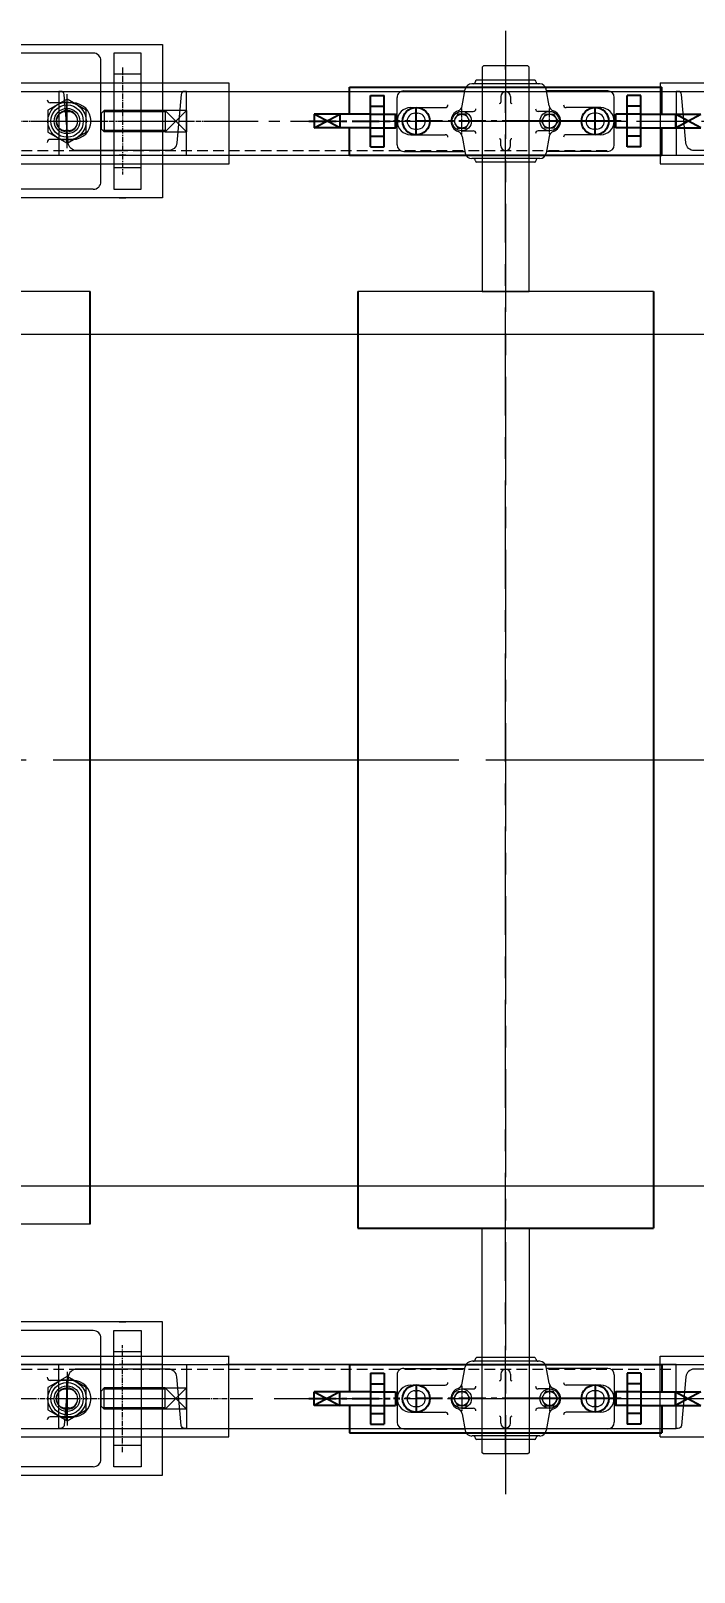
# Model space of a CAD drawing. Header units: millimetres. Extents: x -243837 to -5443, y 40 to 285140.
# Drawn here: x -190318 to -189539, y 77813 to 79623 of the extents above; entities that cross this region are included whole.
import ezdxf

# ---------------------------------------------------------------- set-up
doc = ezdxf.new("R2010")
doc.units = ezdxf.units.MM
for name, pattern in [('1', [2, 1.25, -0.25, 0.25, -0.25]), ('CENTER', [50.8, 31.75, -6.35, 6.35, -6.35]), ('CENTER2', [1.125, 0.75, -0.125, 0.125, -0.125]), ('HIDDEN', [0.375, 0.25, -0.125])]:
    doc.linetypes.add(name, pattern=pattern)
for name, color, linetype, lineweight in [('2', 3, 'Continuous', 20), ('CEN', 1, 'CENTER', 9), ('DIM', 1, 'Continuous', 9), ('HIDDEN', 2, 'HIDDEN', 0), ('OBJECT R', 3, 'Continuous', 25), ('R-CENTER', 1, 'CENTER2', 5), ('R-OBJECT', 2, 'Continuous', 20)]:
    doc.layers.add(name, color=color, linetype=linetype, lineweight=lineweight)
doc.layers.add('DWG', color=7, linetype='Continuous')
doc.styles.add('KA', font='romans.shx', dxfattribs={"width": 0.7})
doc.dimstyles.new('rakesh', dxfattribs={"dimscale": 160, "dimtxt": 2.5, "dimasz": 1, "dimexe": 0.8, "dimexo": 0.8, "dimgap": 1, "dimtad": 1, "dimdec": 0, "dimzin": 0, "dimdsep": 46, "dimtxsty": 'KA', "dimblk": 'OBLIQUE', "dimcen": 1.5, "dimclrd": 1, "dimclre": 1, "dimclrt": 2, "dimadec": 0, "dimazin": 0, "dimtfac": 1, "dimtdec": 0, "dimtmove": 0, "dimatfit": 2, "dimfxl": 0, "dimtolj": 1, "dimtzin": 0, "dimlwd": -1, "dimlwe": -1, "dimarcsym": 1})

# ---------------------------------------------------------------- blocks, each defined once
blk = doc.blocks.new('A$Cde0afdb6')
at = {"layer": '2'}
for p, q in [((-1123.9, 4.2, 109.6), (-1123.9, -90.8, 109.6)), ((-873.9, 4.2), (-1123.9, 4.2)), ((-873.9, 4.2, 109.6), (-873.9, -90.8, 109.6)), ((-945.3, -75.4, 219.2), (-999.1, -75.4, 219.2)), ((-927.6, -80.8, 219.2), (-999.1, -80.8, 219.2)), ((-873.9, -90.8), (-1124.1, -90.8))]:
    blk.add_line(p, q, dxfattribs=at)
blk.add_lwpolyline([(-1071.8, -5.8, -0.388879), (-1067.8, -9.4), (-1062.8, -66.2, 0.388879), (-1052.9, -75.4), (-945.3, -75.4, 0.388879), (-935.3, -66.2), (-930.3, -9.4, -0.388879), (-926.3, -5.8), (-924.1, -5.8), (-924.1, -80.8), (-1074.1, -80.8), (-1074.1, -5.8)], format="xyb", close=True, dxfattribs=at)
at = {"layer": 'CEN', "ltscale": 0.2}
for p, q in [((-998.9, 22), (-998.9, -103.6)), ((-871.5, -40.8), (-1126.3, -40.8))]:
    blk.add_line(p, q, dxfattribs=at)
blk = doc.blocks.new('A$Caa90854e')
at = {"color": 3}
for p, q in [((-2525.8, 2807.7, 24.4), (-2445.9, 2807.7, 24.4)), ((-2521.3, 2810.5, 24.4), (-2521.3, 2810.4, 24.4)), ((-2520, 2811.9, 24.4), (-2451.7, 2811.9, 24.4)), ((-2450.4, 2810.5, 24.4), (-2450.4, 2810.4, 24.4)), ((-2613.3, 2736, 24.4), (-2613.3, 2791.6, 24.4)), ((-2605.6, 2799.4, 24.4), (-2533.8, 2799.4, 24.4)), ((-2536.8, 2781.8, 24.4), (-2533.4, 2801.3, 24.4)), ((-2491.5, 2792.6, 24.4), (-2491.5, 2786.1, 24.4)), ((-2480.2, 2792.6, 24.4), (-2480.2, 2786.1, 24.4)), ((-2434.9, 2781.8, 24.4), (-2438.3, 2801.3, 24.4)), ((-2366.1, 2799.4, 24.4), (-2437.9, 2799.4, 24.4)), ((-2358.3, 2736, 24.4), (-2358.3, 2791.6, 24.4)), ((-2597.4, 2779.7, 24.4), (-2556.8, 2779.7, 24.4)), ((-2592.4, 2773.1, 24.4), (-2589.3, 2773.1, 24.4)), ((-2537.4, 2775.2, 24.4), (-2523.9, 2775.2, 24.4)), ((-2434.3, 2775.2, 24.4), (-2447.8, 2775.2, 24.4)), ((-2374.3, 2779.7, 24.4), (-2414.9, 2779.7, 24.4)), ((-2379.3, 2773.1, 24.4), (-2382.4, 2773.1, 24.4)), ((-2592.4, 2754.5, 24.4), (-2589.3, 2754.5, 24.4)), ((-2537.4, 2752.4, 24.4), (-2523.9, 2752.4, 24.4)), ((-2434.3, 2752.4, 24.4), (-2447.8, 2752.4, 24.4)), ((-2379.3, 2754.5, 24.4), (-2382.4, 2754.5, 24.4)), ((-2597.4, 2747.9, 24.4), (-2556.8, 2747.9, 24.4)), ((-2536.8, 2745.8, 24.4), (-2533.4, 2726.4, 24.4)), ((-2491.5, 2735, 24.4), (-2491.5, 2741.5, 24.4)), ((-2480.2, 2735, 24.4), (-2480.2, 2741.5, 24.4)), ((-2434.9, 2745.8, 24.4), (-2438.3, 2726.4, 24.4)), ((-2374.3, 2747.9, 24.4), (-2414.9, 2747.9, 24.4)), ((-2605.6, 2728.3, 24.4), (-2533.8, 2728.3, 24.4)), ((-2525.8, 2719.9, 24.4), (-2445.9, 2719.9, 24.4)), ((-2521.3, 2717.1, 24.4), (-2521.3, 2717.2, 24.4)), ((-2520, 2715.7, 24.4), (-2451.7, 2715.7, 24.4)), ((-2450.4, 2717.1, 24.4), (-2450.4, 2717.2, 24.4)), ((-2366.1, 2728.3, 24.4), (-2437.9, 2728.3, 24.4)), ((-2536.8, 2563.8, 442.6), (-2312.3, 2563.8, 442.6)), ((-2659.3, 1463.8, 442.6), (-2312.3, 1463.8, 442.6)), ((-2525.8, 1307.7, 24.4), (-2445.9, 1307.7, 24.4)), ((-2521.3, 1310.5, 24.4), (-2521.3, 1310.4, 24.4)), ((-2520, 1311.9, 24.4), (-2451.7, 1311.9, 24.4)), ((-2450.4, 1310.5, 24.4), (-2450.4, 1310.4, 24.4)), ((-2613.3, 1291.6, 24.4), (-2613.3, 1236, 24.4)), ((-2605.6, 1299.4, 24.4), (-2533.8, 1299.4, 24.4)), ((-2536.8, 1281.8, 24.4), (-2533.4, 1301.3, 24.4)), ((-2491.5, 1292.6, 24.4), (-2491.5, 1286.1, 24.4)), ((-2480.2, 1292.6, 24.4), (-2480.2, 1286.1, 24.4)), ((-2434.9, 1281.8, 24.4), (-2438.3, 1301.3, 24.4)), ((-2366.1, 1299.4, 24.4), (-2437.9, 1299.4, 24.4)), ((-2358.3, 1291.6, 24.4), (-2358.3, 1236, 24.4)), ((-2597.4, 1279.7, 24.4), (-2556.8, 1279.7, 24.4)), ((-2592.4, 1273.1, 24.4), (-2589.3, 1273.1, 24.4)), ((-2537.4, 1275.2, 24.4), (-2523.9, 1275.2, 24.4)), ((-2434.3, 1275.2, 24.4), (-2447.8, 1275.2, 24.4)), ((-2374.3, 1279.7, 24.4), (-2414.9, 1279.7, 24.4)), ((-2379.3, 1273.1, 24.4), (-2382.4, 1273.1, 24.4)), ((-2592.4, 1254.5, 24.4), (-2589.3, 1254.5, 24.4)), ((-2537.4, 1252.4, 24.4), (-2523.9, 1252.4, 24.4)), ((-2434.3, 1252.4, 24.4), (-2447.8, 1252.4, 24.4)), ((-2379.3, 1254.5, 24.4), (-2382.4, 1254.5, 24.4)), ((-2597.4, 1247.9, 24.4), (-2556.8, 1247.9, 24.4)), ((-2536.8, 1245.8, 24.4), (-2533.4, 1226.4, 24.4)), ((-2491.5, 1235, 24.4), (-2491.5, 1241.5, 24.4)), ((-2480.2, 1235, 24.4), (-2480.2, 1241.5, 24.4)), ((-2434.9, 1245.8, 24.4), (-2438.3, 1226.4, 24.4)), ((-2374.3, 1247.9, 24.4), (-2414.9, 1247.9, 24.4)), ((-2605.6, 1228.3, 24.4), (-2533.8, 1228.3, 24.4)), ((-2525.8, 1219.9, 24.4), (-2445.9, 1219.9, 24.4)), ((-2521.3, 1217.1, 24.4), (-2521.3, 1217.2, 24.4)), ((-2520, 1215.7, 24.4), (-2451.7, 1215.7, 24.4)), ((-2450.4, 1217.1, 24.4), (-2450.4, 1217.2, 24.4)), ((-2366.1, 1228.3, 24.4), (-2437.9, 1228.3, 24.4))]:
    blk.add_line(p, q, dxfattribs=at)
at = {"color": 3, "linetype": '1'}
for p, q in [((-2590.8, 2749, 24.4), (-2590.8, 2778.6, 24.4)), ((-2537.4, 2748.9, 24.4), (-2537.4, 2779.1, 24.4)), ((-2434.3, 2748.9, 24.4), (-2434.3, 2779.1, 24.4)), ((-2380.8, 2749, 24.4), (-2380.8, 2778.6, 24.4)), ((-2590.8, 1278.6, 24.4), (-2590.8, 1249, 24.4)), ((-2537.4, 1278.7, 24.4), (-2537.4, 1248.5, 24.4)), ((-2434.3, 1278.7, 24.4), (-2434.3, 1248.5, 24.4)), ((-2380.8, 1278.6, 24.4), (-2380.8, 1249, 24.4))]:
    blk.add_line(p, q, dxfattribs=at)
at = {"color": 3, "elevation": 24.4}
for points in [[(-2513.3, 2563.8), (-2513.3, 2827.3), (-2511.8, 2828.8), (-2459.8, 2828.8), (-2458.3, 2827.3), (-2458.3, 2563.8)], [(-2546.9, 2763.8), (-2542.1, 2755.6), (-2532.6, 2755.6), (-2527.8, 2763.8), (-2532.6, 2772.1), (-2542.1, 2772.1)], [(-2424.8, 2763.8), (-2429.6, 2755.6), (-2439.1, 2755.6), (-2443.9, 2763.8), (-2439.1, 2772.1), (-2429.6, 2772.1)], [(-2513.3, 1463.8), (-2513.3, 1200.3), (-2511.8, 1198.8), (-2459.8, 1198.8), (-2458.3, 1200.3), (-2458.3, 1463.8)], [(-2546.9, 1263.8), (-2542.1, 1272.1), (-2532.6, 1272.1), (-2527.8, 1263.8), (-2532.6, 1255.6), (-2542.1, 1255.6)], [(-2424.8, 1263.8), (-2429.6, 1272.1), (-2439.1, 1272.1), (-2443.9, 1263.8), (-2439.1, 1255.6), (-2429.6, 1255.6)]]:
    blk.add_lwpolyline(points, close=True, dxfattribs=at)
at = {"color": 3}
for centre, radius in [((-2537.4, 2763.8, 24.4), 11.4), ((-2537.4, 2763.8, 24.4), 8.24), ((-2434.3, 2763.8, 24.4), 11.4), ((-2434.3, 2763.8, 24.4), 8.24), ((-2537.4, 1263.8, 24.4), 11.4), ((-2537.4, 1263.8, 24.4), 8.24), ((-2434.3, 1263.8, 24.4), 11.4), ((-2434.3, 1263.8, 24.4), 8.24)]:
    blk.add_circle(centre, radius, dxfattribs=at)
for centre, radius, start, end in [((-2525.8, 2800, 24.4), 7.73, 90, 170.2624), ((-2524.1, 2810.4, 24.4), 2.76, 270, 0), ((-2520, 2810.5, 24.4), 1.38, 90, 180), ((-2451.7, 2810.5, 24.4), 1.38, 0, 90), ((-2447.6, 2810.4, 24.4), 2.76, 180, 270), ((-2445.9, 2800, 24.4), 7.73, 9.7376, 90), ((-2605.6, 2791.6, 24.4), 7.73, 90, 180), ((-2485.8, 2792.6, 24.4), 5.65, 0, 180), ((-2366.1, 2791.6, 24.4), 7.73, 0, 90), ((-2597.4, 2763.8, 24.4), 15.9, 90, 270), ((-2592.4, 2763.8, 24.4), 9.27, 90, 270), ((-2589.3, 2763.8, 24.4), 9.27, 270, 90), ((-2556.8, 2782.8, 24.4), 3.09, 270, 0), ((-2537.4, 2763.8, 24.4), 12.8, 110.0105, 249.9895), ((-2544.4, 2783.1, 24.4), 7.73, 290.0105, 350.2624), ((-2523.9, 2778.3, 24.4), 3.09, 270, 0), ((-2493, 2786.1, 24.4), 1.55, 270, 0), ((-2478.7, 2786.1, 24.4), 1.55, 180, 270), ((-2447.8, 2778.3, 24.4), 3.09, 180, 270), ((-2427.3, 2783.1, 24.4), 7.73, 189.7376, 249.9895), ((-2434.3, 2763.8, 24.4), 12.8, 290.0105, 69.9895), ((-2414.9, 2782.8, 24.4), 3.09, 180, 270), ((-2382.4, 2763.8, 24.4), 9.27, 90, 270), ((-2379.3, 2763.8, 24.4), 9.27, 270, 90), ((-2374.3, 2763.8, 24.4), 15.9, 270, 90), ((-2544.4, 2744.5, 24.4), 7.73, 9.7376, 69.9895), ((-2523.9, 2749.3, 24.4), 3.09, 0, 90), ((-2447.8, 2749.3, 24.4), 3.09, 90, 180), ((-2427.3, 2744.5, 24.4), 7.73, 110.0105, 170.2624), ((-2605.6, 2736, 24.4), 7.73, 180, 270), ((-2556.8, 2744.8, 24.4), 3.09, 0, 90), ((-2493, 2741.5, 24.4), 1.55, 0, 90), ((-2485.8, 2735, 24.4), 5.65, 180, 0), ((-2478.7, 2741.5, 24.4), 1.55, 90, 180), ((-2414.9, 2744.8, 24.4), 3.09, 90, 180), ((-2366.1, 2736, 24.4), 7.73, 270, 0), ((-2525.8, 2727.7, 24.4), 7.73, 189.7376, 270), ((-2524.1, 2717.2, 24.4), 2.76, 0, 90), ((-2520, 2717.1, 24.4), 1.38, 180, 270), ((-2451.7, 2717.1, 24.4), 1.38, 270, 0), ((-2447.6, 2717.2, 24.4), 2.76, 90, 180), ((-2445.9, 2727.7, 24.4), 7.73, 270, 350.2624), ((-2525.8, 1300, 24.4), 7.73, 90, 170.2624), ((-2524.1, 1310.4, 24.4), 2.76, 270, 0), ((-2520, 1310.5, 24.4), 1.38, 90, 180), ((-2451.7, 1310.5, 24.4), 1.38, 0, 90), ((-2447.6, 1310.4, 24.4), 2.76, 180, 270), ((-2445.9, 1300, 24.4), 7.73, 9.7376, 90), ((-2605.6, 1291.6, 24.4), 7.73, 90, 180), ((-2493, 1286.1, 24.4), 1.55, 270, 0), ((-2485.8, 1292.6, 24.4), 5.65, 0, 180), ((-2478.7, 1286.1, 24.4), 1.55, 180, 270), ((-2366.1, 1291.6, 24.4), 7.73, 0, 90), ((-2597.4, 1263.8, 24.4), 15.9, 90, 270), ((-2592.4, 1263.8, 24.4), 9.27, 90, 270), ((-2589.3, 1263.8, 24.4), 9.27, 270, 90), ((-2556.8, 1282.8, 24.4), 3.09, 270, 0), ((-2537.4, 1263.8, 24.4), 12.8, 110.0105, 249.9895), ((-2544.4, 1283.1, 24.4), 7.73, 290.0105, 350.2624), ((-2523.9, 1278.3, 24.4), 3.09, 270, 0), ((-2447.8, 1278.3, 24.4), 3.09, 180, 270), ((-2427.3, 1283.1, 24.4), 7.73, 189.7376, 249.9895), ((-2434.3, 1263.8, 24.4), 12.8, 290.0105, 69.9895), ((-2414.9, 1282.8, 24.4), 3.09, 180, 270), ((-2382.4, 1263.8, 24.4), 9.27, 90, 270), ((-2379.3, 1263.8, 24.4), 9.27, 270, 90), ((-2374.3, 1263.8, 24.4), 15.9, 270, 90), ((-2544.4, 1244.5, 24.4), 7.73, 9.7376, 69.9895), ((-2523.9, 1249.3, 24.4), 3.09, 0, 90), ((-2447.8, 1249.3, 24.4), 3.09, 90, 180), ((-2427.3, 1244.5, 24.4), 7.73, 110.0105, 170.2624), ((-2605.6, 1236, 24.4), 7.73, 180, 270), ((-2556.8, 1244.8, 24.4), 3.09, 0, 90), ((-2493, 1241.5, 24.4), 1.55, 0, 90), ((-2485.8, 1235, 24.4), 5.65, 180, 0), ((-2478.7, 1241.5, 24.4), 1.55, 90, 180), ((-2414.9, 1244.8, 24.4), 3.09, 90, 180), ((-2366.1, 1236, 24.4), 7.73, 270, 0), ((-2525.8, 1227.7, 24.4), 7.73, 189.7376, 270), ((-2524.1, 1217.2, 24.4), 2.76, 0, 90), ((-2520, 1217.1, 24.4), 1.38, 180, 270), ((-2451.7, 1217.1, 24.4), 1.38, 270, 0), ((-2447.6, 1217.2, 24.4), 2.76, 90, 180), ((-2445.9, 1227.7, 24.4), 7.73, 270, 350.2624)]:
    blk.add_arc(centre, radius, start, end, dxfattribs=at)
at = {"layer": '2'}
for p, q in [((-1388.9, 2853.8, 223.5), (-2082.9, 2853.8, 223.5)), ((-2082.9, 2853.8, 223.5), (-2082.9, 2673.8, 223.5)), ((-2057.9, 2683.8, 223.5), (-2057.9, 2843.8, 223.5)), ((-2057.9, 2843.8, 223.5), (-2025.9, 2843.8, 223.5)), ((-2031.9, 2853.8, 223.5), (-2039.9, 2853.8, 223.5)), ((-2025.9, 2843.8, 223.5), (-2025.9, 2683.8, 223.5)), ((-2001.5, 2843.8, 223.5), (-1860.5, 2843.8, 223.5)), ((-2010.7, 2834.7, 223.5), (-2010.7, 2691.3, 223.5)), ((-2667.3, 2808.8, 436.3), (-2854.4, 2808.8, 436.3)), ((-2667.3, 2808.8, 545.9), (-2667.3, 2713.8, 545.9)), ((-2667.3, 2808.8, 545.9), (-2667.3, 2713.8, 545.9)), ((-2057.9, 2818.8, 223.5), (-2025.9, 2818.8, 223.5)), ((-886, 2798.8, 173.3), (-2686, 2798.8, 442.6)), ((-2086, 2798.8, 442.6), (-2157.5, 2798.8, 442.6)), ((-2082.9, 2798.8, 223.5), (-2086, 2798.8, 442.6)), ((-810.8, 2798.8, 223.5), (-2082.9, 2798.8, 223.5)), ((-1970.9, 2789.8, 223.5), (-1993.4, 2776.8, 223.5)), ((-1970.9, 2732.2, 223.5), (-1970.9, 2795.5, 223.5)), ((-1948.4, 2776.8, 223.5), (-1970.9, 2789.8, 223.5)), ((-1970.7, 2789.6, 223.5), (-1970.7, 2742.4, 223.5)), ((-2110.9, 2776.3, 223.5), (-2110.9, 2751.3, 223.5)), ((-2110.9, 2776.3, 223.5), (-2014.5, 2776.3, 223.5)), ((-2085.9, 2751.3, 223.5), (-2110.9, 2776.3, 223.5)), ((-2110.9, 2751.3, 223.5), (-2085.9, 2776.3, 223.5)), ((-2085.9, 2776.3, 223.5), (-2085.9, 2751.3, 223.5)), ((-2085.9, 2774.7, 223.5), (-2012.9, 2774.7, 223.5)), ((-2014.5, 2776.3, 223.5), (-2014.5, 2751.3, 223.5)), ((-2014.5, 2776.3, 223.5), (-2010.9, 2772.7, 223.5)), ((-2010.9, 2772.7, 223.5), (-2010.9, 2755, 223.5)), ((-1993.4, 2776.8, 223.5), (-1993.4, 2750.8, 223.5)), ((-1977.6, 2785.3, 223.5), (-1951.1, 2785.3, 223.5)), ((-1972.5, 2774.8, 223.5), (-1968.9, 2774.8, 223.5)), ((-1948.4, 2750.8, 223.5), (-1948.4, 2776.8, 223.5)), ((-2085.9, 2751.3, 223.5), (-2110.9, 2751.3, 223.5)), ((-2085.9, 2752.9, 223.5), (-2012.9, 2752.9, 223.5)), ((-2085.9, 2751.3, 223.5), (-2014.5, 2751.3, 223.5)), ((-2014.5, 2751.3, 223.5), (-2010.9, 2755, 223.5)), ((-1972.5, 2752.8, 223.5), (-1968.9, 2752.8, 223.5)), ((-1993.4, 2750.8, 223.5), (-1970.9, 2737.8, 223.5)), ((-1977.6, 2742.4, 223.5), (-1951.1, 2742.4, 223.5)), ((-1970.9, 2737.8, 223.5), (-1948.4, 2750.8, 223.5)), ((-810.8, 2723.8, 333.1), (-2836, 2723.8, 333.1)), ((-2686, 2723.8, 442.6), (-2157.5, 2723.8, 442.6)), ((-2614.5, 2723.8, 219.2), (-2686, 2723.8, 219.2)), ((-2086, 2723.8, 442.6), (-2157.5, 2723.8, 442.6)), ((-2082.9, 2723.8, 223.5), (-2086, 2723.8, 442.6)), ((-2082.9, 2723.8, 223.5), (-2035.9, 2723.8, 223.5)), ((-2039.9, 2729.2, 223.5), (-2031.9, 2729.2, 223.5)), ((-2039.9, 2723.8, 223.5), (-2031.9, 2723.8, 223.5)), ((-2025.9, 2723.8, 223.5), (-1388.9, 2723.8, 223.5)), ((-2667.3, 2713.8, 436.3), (-2854.6, 2713.8, 436.3)), ((-2057.9, 2708.8, 223.5), (-2025.9, 2708.8, 223.5)), ((-2025.9, 2683.8, 223.5), (-2057.9, 2683.8, 223.5)), ((-2001.5, 2683.8, 223.5), (-1860.5, 2683.8, 223.5)), ((-2082.9, 2673.8, 223.5), (-1388.9, 2673.8, 223.5)), ((-2031.9, 2673.8, 223.5), (-2039.9, 2673.8, 223.5)), ((-1997.8, 2558.8, 223.5), (-1473.8, 2558.8, 223.5)), ((-1473.8, 2513.8, 158.8), (-2742.8, 2513.8, 223.3)), ((-1473.8, 1513.8, 8), (-2851.6, 1513.8, 153.9)), ((-1997.8, 1463.8, 223.5), (-1473.8, 1463.8, 223.5)), ((-2082.9, 1353.8), (-1388.9, 1353.8)), ((-2082.9, 1173.8), (-2082.9, 1353.8)), ((-2057.9, 1343.8), (-2057.9, 1183.8)), ((-2025.9, 1343.8), (-2057.9, 1343.8)), ((-2031.9, 1353.8), (-2039.9, 1353.8)), ((-2025.9, 1183.8), (-2025.9, 1343.8)), ((-2001.5, 1343.8), (-1860.5, 1343.8)), ((-2010.7, 1334.7), (-2010.7, 1191.3)), ((-2667.3, 1313.8, 436.3), (-2854.6, 1313.8, 436.3)), ((-810.8, 1303.8, 109.6), (-2761, 1303.8, 109.6)), ((-2614.5, 1303.8, 219.2), (-2686, 1303.8, 219.2)), ((-2667.3, 1218.8, 545.9), (-2667.3, 1313.8, 545.9)), ((-2057.9, 1318.8), (-2025.9, 1318.8)), ((-2039.9, 1303.8), (-2031.9, 1303.8)), ((-2039.9, 1298.4), (-2031.9, 1298.4)), ((-1970.9, 1289.8), (-1993.4, 1276.8)), ((-1977.6, 1285.3), (-1951.1, 1285.3)), ((-1970.9, 1295.5), (-1970.9, 1232.2)), ((-1948.4, 1276.8), (-1970.9, 1289.8)), ((-1970.7, 1289.6), (-1970.7, 1242.4)), ((-2110.9, 1251.3), (-2110.9, 1276.3)), ((-2085.9, 1276.3), (-2110.9, 1276.3)), ((-2085.9, 1276.3), (-2110.9, 1251.3)), ((-2110.9, 1276.3), (-2085.9, 1251.3)), ((-2085.9, 1251.3), (-2085.9, 1276.3)), ((-2085.9, 1276.3), (-2014.5, 1276.3)), ((-2085.9, 1274.7), (-2012.9, 1274.7)), ((-2014.5, 1276.3), (-2010.9, 1272.7)), ((-2014.5, 1251.3), (-2014.5, 1276.3)), ((-2010.9, 1255), (-2010.9, 1272.7)), ((-1993.4, 1276.8), (-1993.4, 1250.8)), ((-1972.5, 1274.8), (-1968.9, 1274.8)), ((-1948.4, 1250.8), (-1948.4, 1276.8)), ((-2110.9, 1251.3), (-2014.5, 1251.3)), ((-2085.9, 1252.9), (-2012.9, 1252.9)), ((-2014.5, 1251.3), (-2010.9, 1255)), ((-1993.4, 1250.8), (-1970.9, 1237.8)), ((-1972.5, 1252.8), (-1968.9, 1252.8)), ((-1970.9, 1237.8), (-1948.4, 1250.8)), ((-1977.6, 1242.4), (-1951.1, 1242.4)), ((-2667.3, 1218.8, 436.3), (-2854.4, 1218.8, 436.3)), ((-2082.9, 1228.8), (-2836, 1228.8)), ((-810.8, 1228.8), (-2082.9, 1228.8)), ((-2057.9, 1208.8), (-2025.9, 1208.8)), ((-2057.9, 1183.8), (-2025.9, 1183.8)), ((-2001.5, 1183.8), (-1860.5, 1183.8)), ((-1388.9, 1173.8), (-2082.9, 1173.8)), ((-2031.9, 1173.8), (-2039.9, 1173.8))]:
    blk.add_line(p, q, dxfattribs=at)
at = {"layer": '2', "elevation": 212.8}
for points in [[(-2833.8, 2798.8, -0.388879), (-2829.8, 2795.2), (-2824.8, 2738.3, 0.388879), (-2814.8, 2729.2), (-2707.2, 2729.2, 0.388879), (-2697.3, 2738.3), (-2692.3, 2795.2, -0.388879), (-2688.3, 2798.8), (-2686, 2798.8), (-2686, 2723.8), (-2836, 2723.8), (-2836, 2798.8)], [(-2833.8, 1228.8, 0.388879), (-2829.8, 1232.5), (-2824.8, 1289.3, -0.388879), (-2814.8, 1298.4), (-2707.2, 1298.4, -0.388879), (-2697.3, 1289.3), (-2692.3, 1232.5, 0.388879), (-2688.3, 1228.8), (-2686, 1228.8), (-2686, 1303.8), (-2836, 1303.8), (-2836, 1228.8)]]:
    blk.add_lwpolyline(points, format="xyb", close=True, dxfattribs=at)
at = {"layer": '2'}
for centre, radius in [((-1970.9, 2763.8, 223.5), 22.5), ((-1970.9, 2763.8, 223.5), 19), ((-1970.9, 2763.8, 223.5), 15), ((-1970.9, 1263.8), 22.5), ((-1970.9, 1263.8), 19), ((-1970.9, 1263.8), 15)]:
    blk.add_circle(centre, radius, dxfattribs=at)
for centre, radius, start, end in [((-2001.5, 2834.7, 223.5), 9.16, 90, 180), ((-1951.1, 2788.9, 223.5), 3.66, 270, 0), ((-1977.6, 2763.8, 223.5), 21.4, 90, 270), ((-1972.5, 2763.8, 223.5), 11, 90, 270), ((-1970.9, 2763.8, 223.5), 12.5, 49.5552, 35.1634), ((-1968.9, 2763.8, 223.5), 11, 270, 90), ((-1951.1, 2738.7, 223.5), 3.66, 0, 90), ((-2001.5, 2693, 223.5), 9.16, 180, 270), ((-2001.5, 1334.7), 9.16, 90, 180), ((-1977.6, 1263.8), 21.4, 90, 270), ((-1951.1, 1288.9), 3.66, 270, 0), ((-1972.5, 1263.8), 11, 90, 270), ((-1970.9, 1263.8), 12.5, 49.5552, 35.1634), ((-1968.9, 1263.8), 11, 270, 90), ((-1951.1, 1238.7), 3.66, 0, 90), ((-2001.5, 1193), 9.16, 180, 270)]:
    blk.add_arc(centre, radius, start, end, dxfattribs=at)
at = {"layer": 'CEN', "ltscale": 4}
for p, q in [((-2485.8, 1157.7, 24.4), (-2485.8, 2875.9, 247.9)), ((-2485.8, 2828.8, 247.9), (-2485.8, 1198.8, 24.4)), ((-791.8, 2763.8, 223.5), (-2868.3, 2763.8, 223.5))]:
    blk.add_line(p, q, dxfattribs=at)
at = {"layer": 'CEN', "ltscale": 5}
blk.add_line((-748.2, 2013.8, 223.5), (-2947.9, 2013.8, 223.5), dxfattribs=at)
at = {"layer": 'CEN', "ltscale": 2}
blk.add_line((-810.8, 1263.8, 223.5), (-2838.7, 1263.8, 223.5), dxfattribs=at)
at = {"layer": 'DWG', "color": 3}
for p, q in [((-2669.3, 2771.8, 24.4), (-2669.3, 2803.8, 24.4)), ((-2302.3, 2803.8, 24.4), (-2669.3, 2803.8, 24.4)), ((-2644.3, 2733.8, 24.4), (-2644.3, 2793.8, 24.4)), ((-2644.3, 2793.8, 24.4), (-2628.3, 2793.8, 24.4)), ((-2628.3, 2733.8, 24.4), (-2628.3, 2793.8, 24.4)), ((-2343.3, 2733.8, 24.4), (-2343.3, 2793.8, 24.4)), ((-2327.3, 2793.8, 24.4), (-2343.3, 2793.8, 24.4)), ((-2327.3, 2733.8, 24.4), (-2327.3, 2793.8, 24.4)), ((-2302.3, 2771.8, 24.4), (-2302.3, 2803.8, 24.4)), ((-2685.1, 2755.8, 24.4), (-2715.1, 2771.8, 24.4)), ((-2715.1, 2755.8, 24.4), (-2685.1, 2771.8, 24.4)), ((-2644.3, 2771.8, 24.4), (-2715.1, 2771.8, 24.4)), ((-2685.1, 2771.8, 24.4), (-2685.1, 2755.8, 24.4)), ((-2644.3, 2781.3, 24.4), (-2628.3, 2781.3, 24.4)), ((-2628.3, 2771.8, 24.4), (-2615.3, 2771.8, 24.4)), ((-2613.3, 2769.8, 24.4), (-2615.3, 2771.8, 24.4)), ((-2615.3, 2755.8, 24.4), (-2615.3, 2771.8, 24.4)), ((-2613.3, 2769.8, 24.4), (-2613.3, 2757.8, 24.4)), ((-2358.3, 2769.8, 24.4), (-2356.3, 2771.8, 24.4)), ((-2358.3, 2769.8, 24.4), (-2358.3, 2757.8, 24.4)), ((-2356.3, 2755.8, 24.4), (-2356.3, 2771.8, 24.4)), ((-2343.3, 2771.8, 24.4), (-2356.3, 2771.8, 24.4)), ((-2327.3, 2781.3, 24.4), (-2343.3, 2781.3, 24.4)), ((-2327.3, 2771.8, 24.4), (-2261.1, 2771.8, 24.4)), ((-2291.1, 2771.8, 24.4), (-2291.1, 2755.8, 24.4)), ((-2261.1, 2755.8, 24.4), (-2291.1, 2771.8, 24.4)), ((-2291.1, 2755.8, 24.4), (-2261.1, 2771.8, 24.4)), ((-2261.1, 2771.8, 24.4), (-2261.1, 2755.8, 24.4)), ((-2644.3, 2755.8, 24.4), (-2715.1, 2755.8, 24.4)), ((-2669.3, 2723.8, 24.4), (-2669.3, 2755.8, 24.4)), ((-2628.3, 2755.8, 24.4), (-2615.3, 2755.8, 24.4)), ((-2615.3, 2755.8, 24.4), (-2613.3, 2757.8, 24.4)), ((-2356.3, 2755.8, 24.4), (-2358.3, 2757.8, 24.4)), ((-2343.3, 2755.8, 24.4), (-2356.3, 2755.8, 24.4)), ((-2327.3, 2755.8, 24.4), (-2261.1, 2755.8, 24.4)), ((-2302.3, 2723.8, 24.4), (-2302.3, 2755.8, 24.4)), ((-2644.3, 2746.3, 24.4), (-2628.3, 2746.3, 24.4)), ((-2644.3, 2733.8, 24.4), (-2628.3, 2733.8, 24.4)), ((-2327.3, 2746.3, 24.4), (-2343.3, 2746.3, 24.4)), ((-2327.3, 2733.8, 24.4), (-2343.3, 2733.8, 24.4)), ((-2302.3, 2723.8, 24.4), (-2669.3, 2723.8, 24.4)), ((-2669.3, 1303.8, 24.4), (-2669.3, 1271.8, 24.4)), ((-2302.3, 1303.8, 24.4), (-2669.3, 1303.8, 24.4)), ((-2302.3, 1303.8, 24.4), (-2302.3, 1271.8, 24.4)), ((-2644.3, 1293.8, 24.4), (-2628.3, 1293.8, 24.4)), ((-2644.3, 1293.8, 24.4), (-2644.3, 1233.8, 24.4)), ((-2628.3, 1293.8, 24.4), (-2628.3, 1233.8, 24.4)), ((-2327.3, 1293.8, 24.4), (-2343.3, 1293.8, 24.4)), ((-2343.3, 1293.8, 24.4), (-2343.3, 1233.8, 24.4)), ((-2327.3, 1293.8, 24.4), (-2327.3, 1233.8, 24.4)), ((-2685.1, 1271.8, 24.4), (-2715.1, 1255.8, 24.4)), ((-2715.1, 1271.8, 24.4), (-2685.1, 1255.8, 24.4)), ((-2644.3, 1271.8, 24.4), (-2715.1, 1271.8, 24.4)), ((-2685.1, 1255.8, 24.4), (-2685.1, 1271.8, 24.4)), ((-2644.3, 1281.3, 24.4), (-2628.3, 1281.3, 24.4)), ((-2628.3, 1271.8, 24.4), (-2615.3, 1271.8, 24.4)), ((-2615.3, 1271.8, 24.4), (-2613.3, 1269.8, 24.4)), ((-2615.3, 1271.8, 24.4), (-2615.3, 1255.8, 24.4)), ((-2613.3, 1257.8, 24.4), (-2613.3, 1269.8, 24.4)), ((-2356.3, 1271.8, 24.4), (-2358.3, 1269.8, 24.4)), ((-2358.3, 1257.8, 24.4), (-2358.3, 1269.8, 24.4)), ((-2356.3, 1271.8, 24.4), (-2356.3, 1255.8, 24.4)), ((-2343.3, 1271.8, 24.4), (-2356.3, 1271.8, 24.4)), ((-2327.3, 1281.3, 24.4), (-2343.3, 1281.3, 24.4)), ((-2327.3, 1271.8, 24.4), (-2261.1, 1271.8, 24.4)), ((-2291.1, 1255.8, 24.4), (-2291.1, 1271.8, 24.4)), ((-2261.1, 1271.8, 24.4), (-2291.1, 1255.8, 24.4)), ((-2291.1, 1271.8, 24.4), (-2261.1, 1255.8, 24.4)), ((-2261.1, 1255.8, 24.4), (-2261.1, 1271.8, 24.4)), ((-2644.3, 1255.8, 24.4), (-2715.1, 1255.8, 24.4)), ((-2669.3, 1255.8, 24.4), (-2669.3, 1223.8, 24.4)), ((-2628.3, 1255.8, 24.4), (-2615.3, 1255.8, 24.4)), ((-2613.3, 1257.8, 24.4), (-2615.3, 1255.8, 24.4)), ((-2358.3, 1257.8, 24.4), (-2356.3, 1255.8, 24.4)), ((-2343.3, 1255.8, 24.4), (-2356.3, 1255.8, 24.4)), ((-2327.3, 1255.8, 24.4), (-2261.1, 1255.8, 24.4)), ((-2302.3, 1255.8, 24.4), (-2302.3, 1223.8, 24.4)), ((-2644.3, 1246.3, 24.4), (-2628.3, 1246.3, 24.4)), ((-2644.3, 1233.8, 24.4), (-2628.3, 1233.8, 24.4)), ((-2327.3, 1246.3, 24.4), (-2343.3, 1246.3, 24.4)), ((-2327.3, 1233.8, 24.4), (-2343.3, 1233.8, 24.4)), ((-2302.3, 1223.8, 24.4), (-2669.3, 1223.8, 24.4))]:
    blk.add_line(p, q, dxfattribs=at)
at = {"layer": 'DWG', "color": 3, "linetype": 'CENTER'}
for p, q in [((-2644.3, 2771.8, 24.4), (-2628.3, 2771.8, 24.4)), ((-2590.8, 2747.3, 24.4), (-2590.8, 2780.3, 24.4)), ((-2380.8, 2747.3, 24.4), (-2380.8, 2780.3, 24.4)), ((-2327.3, 2771.8, 24.4), (-2343.3, 2771.8, 24.4)), ((-2644.3, 2755.8, 24.4), (-2628.3, 2755.8, 24.4)), ((-2621.4, 2763.8, 219.2), (-2510.2, 2763.8, 219.2)), ((-2254.9, 2763.8, 24.4), (-2361.7, 2763.8, 24.4)), ((-2327.3, 2755.8, 24.4), (-2343.3, 2755.8, 24.4)), ((-2644.3, 1271.8, 24.4), (-2628.3, 1271.8, 24.4)), ((-2590.8, 1280.3, 24.4), (-2590.8, 1247.3, 24.4)), ((-2380.8, 1280.3, 24.4), (-2380.8, 1247.3, 24.4)), ((-2327.3, 1271.8, 24.4), (-2343.3, 1271.8, 24.4)), ((-2644.3, 1255.8, 24.4), (-2628.3, 1255.8, 24.4)), ((-2621.4, 1263.8, 219.2), (-2510.2, 1263.8, 219.2)), ((-2254.9, 1263.8, 24.4), (-2361.7, 1263.8, 24.4)), ((-2327.3, 1255.8, 24.4), (-2343.3, 1255.8, 24.4))]:
    blk.add_line(p, q, dxfattribs=at)
at = {"layer": 'DWG', "color": 1, "linetype": 'CENTER'}
for p, q in [((-2615, 2763.8, 24.4), (-2354.2, 2763.8, 24.4)), ((-2615, 1263.8, 24.4), (-2354.2, 1263.8, 24.4))]:
    blk.add_line(p, q, dxfattribs=at)
at = {"layer": 'DWG', "color": 3}
for centre in [(-2590.8, 2763.8, 24.4), (-2380.8, 2763.8, 24.4), (-2590.8, 1263.8, 24.4), (-2380.8, 1263.8, 24.4)]:
    blk.add_circle(centre, 16, dxfattribs=at)
at = {"layer": 'HIDDEN', "ltscale": 50}
for p, q in [((-811, 2729.2, 223.5), (-2686, 2729.2, 223.5)), ((-811, 1298.4, 223.5), (-2611, 1298.4, 223.5))]:
    blk.add_line(p, q, dxfattribs=at)
at = {"layer": 'OBJECT R'}
for p, q in [((-2659.3, 1463.8, 24.4), (-2659.3, 2563.8, 24.4)), ((-2312.3, 2563.8, 128.8), (-2659.3, 2563.8, 24.4)), ((-2312.3, 1463.8, 24.4), (-2312.3, 2563.8, 24.4)), ((-1997.8, 2558.8, 219.1), (-1997.8, 1463.8, 223.5))]:
    blk.add_line(p, q, dxfattribs=at)
at = {"layer": '2'}
blk.add_blockref('A$Cde0afdb6', (-1037, 2804.6, 223.5), dxfattribs=at)
at = {"layer": '2', "xscale": -1, "rotation": 180}
blk.add_blockref('A$Cde0afdb6', (-1037, 1223), dxfattribs=at)
blk = doc.blocks.new('_Oblique')
at = {"color": 0, "linetype": 'ByBlock', "lineweight": -2}
blk.add_line((-0.5, -0.5), (0.5, 0.5), dxfattribs=at)
blk = doc.blocks.new('*D188')
at = {"layer": 'DEFPOINTS', "color": 0, "ltscale": 10, "transparency": 16777216}
for p in [(-106759.9, 78766, 169.4), (-190509.6, 78267.1, 181.7), (-106759.9, 68629.3)]:
    blk.add_point(p, dxfattribs=at)
at = {"layer": 'DIM', "color": 1, "ltscale": 10, "transparency": 16777216}
for p, q in [((-106759.9, 78638), (-106759.9, 68437.3)), ((-190509.6, 78139.1), (-190509.6, 68437.3)), ((-190509.6, 68629.3), (-106759.9, 68629.3))]:
    blk.add_line(p, q, dxfattribs=at)
at = {"layer": 'DIM', "color": 1, "ltscale": 10, "transparency": 16777216, "xscale": 160, "yscale": 160, "zscale": 160, "rotation": 180}
blk.add_blockref('_Oblique', (-190509.6, 68629.3), dxfattribs=at)
at = {"layer": 'DIM', "color": 1, "ltscale": 10, "transparency": 16777216, "xscale": 160, "yscale": 160, "zscale": 160}
blk.add_blockref('_Oblique', (-106759.9, 68629.3), dxfattribs=at)
at = {"layer": 'DIM', "color": 2, "ltscale": 10, "transparency": 16777216, "insert": (-150134.8, 69094.1), "char_height": 400, "attachment_point": 5, "style": 'KA'}
blk.add_mtext('\\A1;83750 (HORIZONTAL PULLEY CRS.)', dxfattribs=at)

msp = doc.modelspace()

# ---------------------------------------------------------------- linework, layer by layer
at = {"layer": 'R-CENTER', "color": 1, "linetype": 'CENTER', "ltscale": 10}
msp.add_line((-193192.22, 78767.18, -169.38), (-107113.76, 78766.01, -305.48), dxfattribs=at)
at = {"layer": 'R-OBJECT'}
for p, q in [((-189892.71, 79267.13, -169.38), (-116541.66, 79268.2, -169.38)), ((-189892.71, 78267.12, -169.38), (-116541.66, 78266.05, -169.38))]:
    msp.add_line(p, q, dxfattribs=at)

# ---------------------------------------------------------------- block references
at = {"layer": '2', "rotation": 180}
msp.add_blockref('A$Caa90854e', (-192246.44, 80780.95, -159.78), dxfattribs=at)

# ---------------------------------------------------------------- dimensions: what is measured, and where the dimension line sits
at = {"layer": 'DIM', "ltscale": 10}
dim = msp.add_linear_dim(base=(-106759.94, 68629.34, -169.38), p1=(-190509.57, 78267.14, 12.32), p2=(-106759.94, 78766.01, 0), text='<> (HORIZONTAL PULLEY CRS.)', dimstyle='rakesh', override={"dimexe": 1.2, "dimfxl": 1.5}, dxfattribs=at)
dim.commit()
dim.dimension.update_dxf_attribs({"geometry": '*D188', "text_midpoint": (-150134.75, 68629.34, -169.38), "dimtype": 160})

doc.saveas('drawing.dxf')
